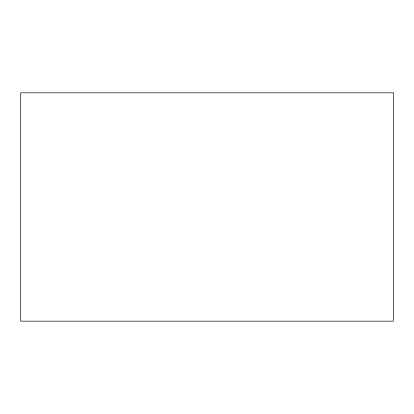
<?xml version="1.0" encoding="UTF-8"?>
<svg xmlns="http://www.w3.org/2000/svg" width="414" height="414" viewBox="0 0 414 414"><rect width="100%" height="100%" fill="white"/><g stroke="black" fill="none" stroke-linecap="round" stroke-linejoin="round"><path stroke-width="0.62" d="M393.3 92.834L20.7 92.834L20.7 321.166L393.3 321.166L393.3 92.834"/></g></svg>
